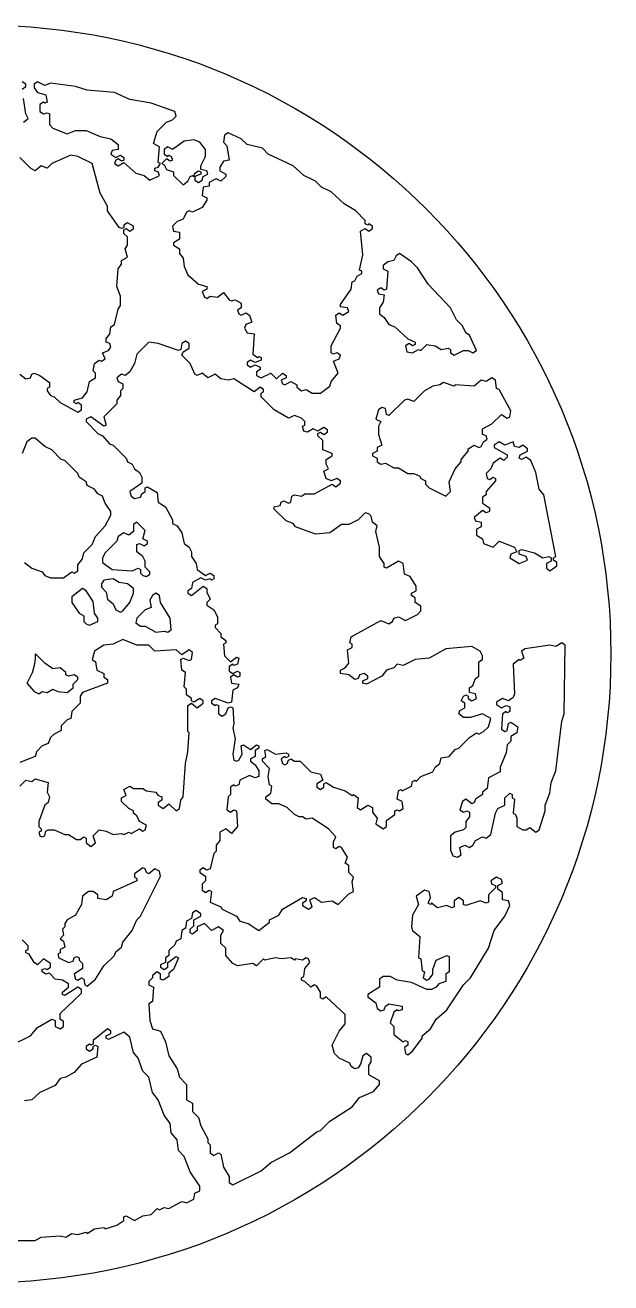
# Model space of a CAD drawing. Header units: millimetres. Extents: x -72 to 72, y -72 to 72.
# Drawn here: x 5 to 72.5, y -72.5 to 72.5 of the extents above; entities that cross this region are included whole.
import ezdxf

# ---------------------------------------------------------------- set-up
doc = ezdxf.new("R2010")
doc.units = ezdxf.units.MM
doc.layers.add('CUT_INNER', color=6, linetype='Continuous')
doc.layers.add('CUT_OUTER', color=1, linetype='Continuous')

msp = doc.modelspace()

# ---------------------------------------------------------------- linework, layer by layer
at = {"layer": 'CUT_INNER'}
for points in [[(4.6114, 65.0934), (5.0201, 65.3658), (5.0201, 65.639), (4.6114, 65.9114)], [(20.5649, 56.503), (20.2918, 56.6392), (20.428, 58.4121), (19.7462, 58.8207), (20.1556, 60.1849), (21.2467, 61.2753), (21.9284, 61.5484), (22.3371, 61.9571), (22.2009, 62.5026), (19.4738, 63.4568), (17.0192, 63.8661), (15.2471, 64.6841), (12.1107, 64.9572), (10.7472, 65.3658), (7.884, 65.7752), (7.2023, 65.502), (6.3836, 65.9114), (5.975, 65.639), (5.975, 65.2296), (6.3836, 64.6841), (7.3385, 64.4117), (7.4747, 63.5937), (7.2023, 63.4568), (7.0653, 63.5937), (6.6567, 63.3206), (6.6567, 62.5026), (7.0653, 62.2302), (7.4747, 62.3664), (7.7471, 62.2302), (7.7471, 61.0029), (8.1564, 60.5936), (9.7923, 59.9118), (10.7472, 60.3211), (11.9745, 60.3211), (13.6105, 59.6394), (14.8378, 59.3663), (15.6557, 58.6845), (15.6557, 58.139), (14.974, 58.0027), (14.8378, 57.5941), (15.3833, 57.1848), (15.9289, 57.4572), (16.3375, 57.1848), (16.3375, 56.9124), (16.0651, 56.7754), (15.6557, 57.0486), (15.3833, 56.9124), (15.2471, 56.503), (15.6557, 56.2306), (16.3375, 56.6392), (17.701, 55.4119), (18.6559, 55.1395), (19.3376, 54.594), (20.428, 55.1395), (20.2918, 55.5489), (19.8832, 55.6851), (19.8832, 55.9575), (20.2918, 56.0937), (20.5649, 56.503)], [(4.7476, 61.2753), (5.2932, 61.6847), (5.0201, 62.2302), (4.7476, 64.0023)], [(40.472, 33.732), (41.1538, 34.0044), (41.2907, 34.4138), (40.8814, 34.6862), (40.472, 34.55), (40.1996, 34.6862), (40.1996, 35.5048), (41.2907, 37.5501), (41.2907, 37.8225), (40.8814, 38.0949), (40.7452, 39.0498), (41.1538, 39.3222), (41.5631, 39.0498), (42.2449, 39.4592), (42.1087, 39.8678), (41.2907, 40.004), (41.2907, 40.2771), (42.5173, 42.0493), (42.6542, 42.8679), (42.9266, 43.0041), (43.199, 43.5497), (43.7446, 43.8221), (43.7446, 44.0945), (43.4722, 44.2314), (43.8815, 46.0036), (43.6084, 48.7306), (44.1539, 49.0037), (44.5633, 48.7306), (44.9719, 49.0037), (44.9719, 49.2761), (44.5633, 49.5493), (44.4263, 49.4123), (44.1539, 49.5493), (44.1539, 49.9579), (43.0628, 51.049), (41.6993, 51.867), (40.1996, 53.2305), (39.1085, 53.776), (38.4268, 54.4578), (37.0632, 55.1395), (35.8359, 56.2306), (32.9727, 57.5941), (32.291, 58.2759), (30.5188, 58.6845), (29.8364, 59.3663), (28.3366, 60.048), (27.928, 59.7756), (27.7911, 58.9576), (28.2004, 58.5483), (28.4729, 56.9124), (27.7911, 56.7754), (27.3825, 56.0937), (27.3825, 55.6851), (28.0642, 55.2757), (28.0642, 55.0033), (27.5187, 54.4578), (26.9731, 54.7302), (26.1552, 54.3216), (26.1552, 53.9122), (25.4734, 53.776), (25.3372, 52.8218), (25.8828, 52.5487), (25.8828, 52.2763), (25.3372, 51.4576), (24.2461, 50.9128), (23.8375, 51.049), (23.5644, 50.9128), (23.155, 50.0941), (22.4733, 49.8217), (21.9284, 49.2761), (22.0646, 48.7306), (22.7464, 48.5944), (22.7464, 47.7764), (22.0646, 47.3671), (22.0646, 47.0947), (22.7464, 46.6853), (22.7464, 46.1405), (23.155, 45.595), (23.292, 44.6401), (23.7006, 43.6859), (24.9279, 42.5948), (25.8828, 42.3224), (25.8828, 42.0493), (25.3372, 41.7768), (25.6096, 41.0951), (25.8828, 40.9589), (26.2914, 41.2313), (27.1093, 41.0951), (27.7911, 41.6406), (28.4729, 40.8227), (28.746, 40.6857), (29.1546, 40.8227), (29.8364, 40.4133), (29.8364, 39.8678), (29.4277, 39.5954), (29.5639, 39.186), (29.8364, 39.0498), (30.3819, 39.3222), (30.7913, 39.0498), (31.0637, 38.2319), (30.3819, 37.9587), (30.2457, 37.5501), (30.5188, 37.0046), (31.3368, 36.8684), (31.2006, 34.55), (31.7454, 34.1413), (31.8823, 34.2775), (32.1548, 34.1413), (32.1548, 33.8682), (31.473, 33.5958), (30.9275, 33.8682), (30.5188, 33.5958), (30.5188, 33.3227), (30.9275, 33.0502), (31.473, 33.3227), (32.0186, 33.0502), (32.0186, 32.7778), (31.6092, 32.5047), (31.6092, 32.0954), (32.1548, 31.8229), (33.2459, 32.3685), (33.9276, 31.6867), (34.6094, 32.3685), (35.018, 32.0954), (35.018, 31.8229), (34.4724, 31.5505), (34.6094, 31.1412), (34.8818, 31.005), (35.5635, 31.4136), (36.2453, 31.005), (36.2453, 30.7318), (36.7908, 30.3232), (37.3364, 30.4594), (38.0181, 30.0501), (38.9723, 30.0501), (40.0634, 30.8688), (40.1996, 31.4136), (41.0176, 32.3685), (40.472, 33.732)], [(24.3823, 55.0033), (24.5193, 55.4119), (24.9279, 55.6851), (25.201, 55.5489), (25.201, 55.2757), (24.5193, 55.0033), (24.5193, 54.594), (24.9279, 54.3216), (25.3372, 54.594), (25.4734, 55.0033), (26.019, 55.2757), (25.8828, 55.6851), (25.201, 55.8213), (25.201, 56.2306), (25.7458, 57.321), (25.7458, 58.139), (25.0641, 58.9576), (24.3823, 59.23), (23.292, 59.0938), (21.9284, 58.139), (21.3829, 58.4121), (20.9736, 58.139), (20.9736, 57.5941), (21.3829, 57.321), (21.5191, 57.4572), (21.7915, 57.321), (21.9284, 56.9124), (21.6553, 56.7754), (21.2467, 57.0486), (20.7011, 56.503), (20.9736, 56.3668), (21.2467, 55.8213), (22.0646, 55.5489), (22.0646, 55.1395), (23.155, 54.0484), (23.7006, 54.4578), (23.9737, 55.0033), (24.2461, 55.1395), (24.3823, 55.0033)], [(4.3383, 32.2323), (5.0201, 31.6867), (5.5656, 31.8229), (5.7018, 32.2323), (5.975, 32.3685), (6.6567, 32.0954), (7.7471, 31.2774), (7.7471, 30.7318), (7.4747, 30.5956), (7.4747, 30.3232), (7.884, 29.7777), (8.2926, 29.6415), (8.9744, 28.9597), (11.0196, 27.8686), (11.429, 28.1418), (11.429, 28.6866), (11.0196, 28.9597), (10.8834, 28.8235), (10.611, 28.9597), (10.611, 29.2321), (11.5652, 29.5053), (12.1107, 30.187), (12.3832, 31.4136), (13.0649, 31.8229), (13.0649, 32.3685), (12.7925, 32.6409), (12.9287, 33.4596), (13.4743, 33.8682), (13.7467, 33.732), (14.156, 34.0044), (13.8836, 34.6862), (14.5653, 34.9593), (14.8378, 35.3679), (14.7016, 35.7773), (14.2922, 35.9135), (14.2922, 36.3228), (14.7016, 36.8684), (14.8378, 37.6863), (15.2471, 37.9587), (15.6557, 39.7316), (15.9289, 40.1409), (15.9289, 41.2313), (15.5195, 42.3224), (15.6557, 44.3677), (16.0651, 44.9132), (16.0651, 45.3218), (16.7468, 45.7312), (16.4737, 46.6853), (16.7468, 47.0947), (16.7468, 48.0488), (16.3375, 48.4582), (16.3375, 48.8675), (16.6106, 49.0037), (17.0192, 48.7306), (17.4286, 49.0037), (17.4286, 49.2761), (16.7468, 49.6855), (16.3375, 49.4123), (16.3375, 49.1399), (16.0651, 49.0037), (15.7919, 49.1399), (14.4284, 51.049), (14.4284, 51.5945), (13.6105, 53.0943), (12.6563, 56.503), (11.0196, 57.321), (10.2017, 57.4572), (8.0202, 56.503), (7.4747, 55.9575), (6.7929, 56.2306), (6.1112, 55.6851), (5.5656, 55.9575), (4.3383, 57.1848)], [(46.3354, 41.3675), (46.1992, 40.5495), (45.7898, 39.8678), (45.7898, 39.186), (46.3354, 38.7767), (46.8809, 37.9587), (47.5627, 37.6863), (49.0624, 36.3228), (49.8804, 35.9135), (49.8804, 35.6411), (49.608, 35.5048), (49.1986, 35.7773), (48.79, 35.5048), (48.9262, 34.8231), (49.608, 34.6862), (50.2897, 35.0955), (50.5629, 34.9593), (51.2446, 35.6411), (52.1988, 35.5048), (52.8805, 35.0955), (53.6985, 35.2317), (53.9716, 35.0955), (53.9716, 34.6862), (54.3802, 34.4138), (55.4713, 34.9593), (56.0169, 34.9593), (56.5617, 34.6862), (56.9711, 34.9593), (56.1531, 36.7314), (55.7438, 37.0046), (55.3351, 37.8225), (54.6534, 38.5043), (53.9716, 39.8678), (51.3808, 42.5948), (50.1535, 44.5039), (49.4718, 45.1856), (48.1082, 46.1405), (47.6989, 45.8674), (47.4265, 45.3218), (46.7447, 45.1856), (46.1992, 44.7763), (46.1992, 44.3677), (46.7447, 44.0945), (46.6085, 42.0493), (46.3354, 41.913), (45.9268, 42.1862), (45.5174, 41.913), (45.6536, 41.5044), (46.3354, 41.3675)], [(29.5639, -3.4928), (29.4277, -3.9014), (28.8822, -4.1746), (28.746, -5.5381), (28.3366, -5.6743), (26.8369, -5.1287), (26.4276, -5.4019), (26.4276, -5.6743), (26.8369, -5.9467), (26.9731, -5.8105), (27.2463, -5.9467), (27.2463, -6.9016), (27.6549, -7.174), (28.0642, -6.9016), (28.3366, -6.2198), (28.6098, -6.0836), (28.8822, -6.2198), (29.0184, -7.9927), (28.8822, -8.5375), (29.1546, -9.7648), (28.8822, -11.5377), (29.0184, -12.2194), (29.2915, -12.3556), (29.5639, -12.2194), (29.9733, -11.5377), (29.8364, -10.5828), (30.1095, -10.4466), (30.9275, -10.9921), (31.6092, -10.4466), (31.8823, -10.5828), (31.8823, -10.8559), (31.473, -11.1283), (31.473, -11.8101), (30.9275, -12.0832), (30.9275, -12.3556), (31.473, -12.765), (31.8823, -13.4467), (31.8823, -14.1285), (31.473, -14.2647), (30.7913, -13.9915), (29.7002, -14.5371), (29.5639, -15.0826), (29.1546, -15.2188), (29.0184, -15.0826), (28.6098, -15.3558), (28.6098, -16.1737), (28.3366, -16.4462), (28.2004, -17.9459), (28.6098, -18.219), (29.0184, -17.9459), (29.2915, -18.0828), (29.4277, -19.8549), (28.746, -20.6729), (28.0642, -20.1281), (27.3825, -20.5367), (27.3825, -21.4916), (26.9731, -22.0371), (26.9731, -22.7189), (26.7007, -22.9913), (26.2914, -24.7641), (25.8828, -24.9003), (25.4734, -24.6272), (25.0641, -24.9003), (25.0641, -25.1728), (25.7458, -25.5821), (25.7458, -26.1276), (25.3372, -26.5363), (25.3372, -27.218), (25.7458, -27.4912), (26.1552, -27.218), (26.4276, -27.3542), (26.2914, -28.5815), (27.5187, -29.1271), (27.6549, -29.4002), (29.2915, -30.2182), (29.7002, -30.7637), (30.655, -31.0361), (31.8823, -31.8541), (33.1089, -30.8999), (33.1089, -30.6268), (34.2, -30.082), (34.6094, -29.4002), (36.927, -28.0367), (37.3364, -28.1729), (37.3364, -28.4453), (36.927, -28.7185), (36.927, -28.9909), (37.6088, -29.4002), (38.0181, -29.1271), (37.745, -28.3091), (38.2905, -28.0367), (39.1085, -28.5815), (40.3358, -28.4453), (41.0176, -28.8547), (42.2449, -27.6274), (42.7904, -27.3542), (42.6542, -26.2638), (42.7904, -25.7183), (42.2449, -25.1728), (42.2449, -24.3548), (41.8355, -24.0824), (42.1087, -23.4006), (41.4269, -22.3095), (41.1538, -22.1733), (40.7452, -22.4457), (40.472, -22.3095), (40.472, -21.6278), (40.7452, -21.0822), (39.9272, -20.1281), (38.0181, -18.9008), (37.3364, -19.037), (36.927, -18.7645), (36.5177, -18.7645), (35.9729, -18.4914), (35.1542, -17.6735), (34.2, -17.2641), (33.3821, -17.2641), (32.7003, -16.7193), (32.7003, -16.4462), (33.2459, -16.0375), (33.3821, -15.2188), (33.1089, -15.0826), (32.9727, -14.1285), (33.1089, -13.1736), (32.291, -12.3556), (32.291, -12.0832), (32.7003, -11.8101), (32.5641, -11.1283), (32.8365, -10.9921), (33.7907, -11.5377), (35.018, -11.4015), (35.2911, -11.5377), (35.2911, -11.8101), (35.018, -11.9463), (34.8818, -11.8101), (34.4724, -12.0832), (34.6094, -12.628), (34.8818, -12.765), (35.1542, -12.628), (35.2911, -12.2194), (35.5635, -12.0832), (35.9729, -12.3556), (36.6546, -12.3556), (37.8819, -13.5829), (38.9723, -13.8553), (39.2454, -14.5371), (38.5637, -14.9464), (38.5637, -15.3558), (38.9723, -15.6282), (39.3816, -15.3558), (39.3816, -14.9464), (39.6541, -14.8102), (40.472, -15.3558), (41.8355, -15.7644), (42.6542, -16.3099), (42.7904, -16.1737), (43.336, -16.5824), (43.199, -17.6735), (43.6084, -17.9459), (44.4263, -17.401), (44.9719, -17.6735), (44.9719, -18.219), (45.5174, -18.9008), (45.3812, -19.5825), (46.1992, -20.1281), (46.6085, -19.8549), (46.6085, -19.1732), (47.5627, -18.4914), (47.5627, -18.0828), (47.8351, -17.9459), (48.1082, -18.0828), (48.5169, -17.8097), (48.3807, -16.9917), (47.8351, -16.7193), (47.972, -15.7644), (48.2445, -15.6282), (48.3807, -15.7644), (49.4718, -15.2188), (49.608, -14.674), (49.8804, -14.5371), (50.0173, -14.674), (50.5629, -14.1285), (51.9264, -13.5829), (52.1988, -13.0374), (52.7443, -12.628), (52.8805, -11.9463), (53.8347, -11.8101), (54.5165, -10.9921), (54.9258, -10.8559), (56.1531, -9.6286), (56.9711, -9.0831), (57.2442, -9.2193), (57.789, -8.9469), (58.3346, -8.4013), (58.6077, -7.4471), (57.6528, -6.9016), (56.2893, -7.3102), (55.4713, -7.3102), (54.9258, -6.9016), (55.062, -6.4922), (55.6075, -6.2198), (55.6075, -5.6743), (55.1982, -5.4019), (55.4713, -4.8563), (55.7438, -4.7201), (56.0169, -4.8563), (56.0169, -5.1287), (56.4255, -5.4019), (56.9711, -5.1287), (56.8349, -4.5832), (56.1531, -4.447), (56.1531, -3.9014), (56.5617, -3.629), (56.8349, -2.8111), (57.2442, -2.5379), (57.2442, -0.902), (57.6528, -0.6289), (57.6528, -0.2202), (57.3804, 0.3253), (56.4255, 0.8708), (53.4261, 0.5977), (51.517, -0.4927), (49.8804, -0.6289), (48.5169, -1.3113), (47.8351, -1.1744), (47.4265, -1.5838), (46.6085, -1.8562), (46.063, -2.5379), (44.2901, -3.4928), (43.8815, -3.3566), (43.8815, -3.0835), (44.4263, -2.8111), (44.4263, -2.5379), (44.0177, -2.2655), (43.4722, -2.4017), (43.336, -2.8111), (42.9266, -2.9473), (42.2449, -2.4017), (41.2907, -2.2655), (41.2907, -1.8562), (41.8355, -1.5838), (42.2449, -1.0382), (42.1087, 0.4615), (42.6542, 0.7346), (42.6542, 1.1433), (42.3811, 1.2795), (42.5173, 1.9612), (45.9268, 3.8703), (46.8809, 3.4617), (47.2903, 3.7341), (47.4265, 4.1434), (47.972, 4.2796), (48.79, 3.8703), (50.1535, 4.552), (50.5629, 4.9614), (50.5629, 5.5069), (49.8804, 5.9155), (49.8804, 6.4611), (49.4718, 6.7342), (49.4718, 7.0066), (50.0173, 7.2791), (50.0173, 7.8246), (49.3356, 8.9157), (48.6538, 9.1881), (48.5169, 10.4154), (47.972, 10.6878), (46.6085, 9.8699), (46.3354, 10.0061), (46.3354, 10.4154), (45.7898, 11.2334), (45.7898, 12.3245), (45.3812, 14.0973), (45.5174, 14.7791), (44.9719, 15.1877), (44.8357, 15.8694), (44.5633, 16.1426), (44.1539, 16.2788), (43.336, 15.4608), (42.2449, 14.9153), (41.4269, 14.9153), (40.0634, 13.9604), (38.4268, 13.8242), (36.1091, 14.6421), (35.8359, 15.0515), (35.018, 15.3239), (33.6545, 16.6874), (33.6545, 16.9605), (34.3362, 17.0968), (34.4724, 17.5061), (34.7456, 17.6423), (35.2911, 17.3692), (35.5635, 17.5061), (35.6997, 18.1878), (35.9729, 18.3241), (36.7908, 18.1878), (37.2002, 18.4603), (38.2905, 18.4603), (40.3358, 19.5514), (40.7452, 19.2782), (41.2907, 19.6876), (41.2907, 19.96), (40.8814, 20.2331), (40.1996, 19.96), (39.6541, 20.2331), (39.3816, 21.0511), (39.9272, 21.3235), (39.6541, 21.869), (39.6541, 22.4146), (40.3358, 22.8239), (40.3358, 23.0963), (39.2454, 23.5057), (39.2454, 24.5961), (38.6999, 25.1416), (38.6999, 25.414), (38.9723, 25.5509), (39.3816, 25.2778), (39.7903, 25.5509), (39.7903, 25.8234), (39.3816, 26.0965), (38.6999, 25.6871), (38.1543, 25.9596), (37.4726, 25.5509), (37.0632, 25.6871), (36.927, 26.2327), (37.2002, 26.3689), (37.2002, 26.7782), (36.7908, 27.1869), (35.9729, 27.46), (35.2911, 27.1869), (33.6545, 28.1418), (32.1548, 29.6415), (32.1548, 30.0501), (32.4272, 30.187), (32.4272, 30.4594), (32.0186, 30.7318), (31.3368, 30.187), (29.0184, 31.6867), (28.3366, 31.5505), (27.5187, 31.6867), (26.8369, 32.2323), (26.019, 31.8229), (25.3372, 32.3685), (24.7917, 32.0954), (24.5193, 32.2323), (23.9737, 33.4596), (23.0188, 34.4138), (23.155, 34.8231), (23.8375, 35.2317), (23.8375, 35.7773), (23.4282, 36.0497), (23.0188, 35.7773), (22.8826, 35.0955), (22.6102, 34.9593), (20.2918, 35.7773), (19.2014, 35.9135), (17.8379, 34.55), (17.5648, 33.4596), (17.0192, 32.5047), (16.4737, 32.0954), (16.0651, 32.2323), (15.5195, 31.8229), (15.6557, 31.4136), (16.2013, 31.1412), (16.2013, 30.5956), (15.9289, 30.3232), (15.9289, 29.7777), (15.5195, 29.2321), (15.5195, 28.8235), (14.0198, 27.3231), (14.2922, 26.3689), (14.0198, 26.2327), (12.5201, 27.3231), (11.9745, 27.0507), (11.9745, 26.7782), (13.338, 25.414), (13.8836, 25.1416), (14.7016, 24.1874), (15.1102, 24.0505), (16.6106, 22.5508), (16.7468, 22.1422), (17.2924, 21.869), (17.5648, 21.3235), (18.1103, 20.9149), (18.3827, 20.3693), (18.3827, 19.6876), (17.0192, 18.7327), (17.1562, 18.1878), (17.5648, 17.9147), (18.2465, 18.0509), (18.3827, 18.4603), (18.7921, 18.7327), (18.7921, 19.142), (19.0645, 19.2782), (20.1556, 18.5965), (20.2918, 17.5061), (21.1098, 16.9605), (21.9284, 15.4608), (21.9284, 15.0515), (22.4733, 14.7791), (23.0188, 13.9604), (23.292, 12.7338), (23.8375, 12.3245), (24.1099, 11.7789), (24.1099, 11.2334), (24.6555, 10.4154), (24.7917, 9.7337), (25.7458, 9.0519), (26.2914, 9.3243), (26.7007, 9.0519), (26.7007, 8.6426), (26.4276, 8.5064), (26.2914, 8.6426), (25.7458, 8.5064), (25.201, 8.7795), (24.2461, 8.2339), (24.1099, 7.5522), (23.7006, 7.2791), (23.7006, 7.0066), (24.1099, 6.7342), (25.4734, 7.8246), (25.8828, 7.5522), (25.8828, 7.1428), (26.2914, 6.3249), (25.8828, 5.9155), (25.8828, 5.6431), (26.7007, 5.0976), (27.1093, 4.2796), (27.1093, 3.4617), (26.8369, 3.3247), (26.8369, 3.0523), (27.5187, 2.3706), (27.5187, 1.9612), (28.0642, 1.5526), (28.0642, 1.2795), (27.7911, 1.1433), (27.928, -0.2202), (28.6098, -0.902), (29.2915, -0.3565), (29.5639, -0.4927), (29.4277, -1.1744), (29.0184, -1.3113), (28.8822, -1.1744), (28.4729, -1.4476), (28.4729, -1.9931), (28.8822, -2.2655), (29.4277, -1.9931), (29.7002, -2.1293), (29.7002, -2.5379), (29.4277, -2.6749), (29.0184, -2.4017), (28.6098, -2.6749), (28.746, -3.3566), (29.5639, -3.4928)], [(45.9268, 26.7782), (45.6536, 26.2327), (45.6536, 25.2778), (46.063, 24.0505), (45.5174, 23.7781), (45.5174, 23.3687), (44.9719, 23.0963), (44.9719, 22.8239), (45.5174, 22.5508), (45.5174, 22.1422), (45.9268, 21.869), (46.4716, 22.0052), (47.4265, 21.4604), (47.972, 21.4604), (49.0624, 20.7787), (49.7442, 20.7787), (50.4259, 20.5055), (50.5629, 20.2331), (51.1077, 19.96), (51.1077, 19.5514), (51.517, 19.142), (53.4261, 18.1878), (53.9716, 18.7327), (53.8347, 19.8238), (54.5165, 21.3235), (55.1982, 22.1422), (55.1982, 22.4146), (56.0169, 23.3687), (56.0169, 23.6419), (56.6986, 24.0505), (57.2442, 23.7781), (57.5166, 23.9143), (57.789, 24.4598), (58.1984, 24.7323), (58.0622, 25.1416), (57.6528, 25.2778), (57.6528, 25.9596), (58.7439, 26.5051), (59.8343, 27.5962), (60.516, 27.1869), (60.7892, 27.3231), (60.9254, 28.0048), (59.5619, 30.4594), (59.2895, 30.5956), (59.1525, 31.5505), (58.7439, 31.8229), (58.0622, 31.4136), (57.5166, 31.5505), (56.6986, 30.8688), (54.5165, 31.005), (54.3802, 30.8688), (53.1529, 31.2774), (52.7443, 31.005), (51.9264, 30.8688), (50.9715, 30.3232), (49.7442, 29.0959), (49.0624, 29.3683), (48.6538, 29.2321), (46.8809, 27.46), (46.6085, 27.5962), (46.4716, 28.278), (46.063, 28.4142), (45.6536, 28.1418), (45.3812, 27.0507), (45.9268, 26.7782)], [(4.8839, 10.5516), (5.7018, 9.8699), (6.9291, 9.4612), (7.2023, 9.0519), (7.884, 8.7795), (9.3837, 8.7795), (10.3379, 9.4612), (10.611, 9.3243), (11.0196, 9.5975), (11.0196, 10.2792), (11.5652, 10.961), (11.7014, 11.6427), (12.6563, 12.5969), (13.0649, 13.5518), (14.156, 14.7791), (14.8378, 16.0057), (14.8378, 16.415), (14.156, 17.3692), (13.8836, 18.1878), (13.338, 18.4603), (12.9287, 19.0058), (12.1107, 19.4152), (11.9745, 19.8238), (11.1566, 20.3693), (11.0196, 20.7787), (9.5199, 22.2784), (9.1106, 22.4146), (8.0202, 23.5057), (7.2023, 23.9143), (6.1112, 24.8692), (5.7018, 24.8692), (5.157, 24.4598), (4.6114, 23.0963)], [(61.1978, 24.4598), (60.2436, 24.0505), (59.5619, 24.4598), (59.0163, 24.0505), (59.0163, 23.7781), (60.516, 22.9601), (60.516, 22.687), (60.1074, 22.2784), (59.6981, 22.5508), (58.8801, 22.0052), (58.6077, 21.3235), (58.0622, 20.7787), (58.1984, 20.2331), (58.4708, 20.0969), (58.8801, 20.3693), (59.1525, 20.2331), (59.1525, 19.96), (58.0622, 18.7327), (58.0622, 18.3241), (57.6528, 18.0509), (57.6528, 17.3692), (58.4708, 16.8243), (58.4708, 16.415), (58.0622, 16.2788), (57.6528, 16.5512), (56.6986, 15.7332), (56.8349, 15.3239), (57.5166, 15.1877), (57.5166, 14.6421), (56.9711, 14.3697), (56.9711, 13.688), (57.6528, 13.2786), (57.789, 12.7338), (58.8801, 12.3245), (59.5619, 13.0062), (61.3347, 12.3245), (61.6071, 11.7789), (60.9254, 11.5065), (60.7892, 11.0972), (61.8795, 10.4154), (62.8344, 10.8248), (62.6982, 11.2334), (61.8795, 11.5065), (61.8795, 11.9151), (62.1527, 12.0513), (63.6524, 11.6427), (64.6073, 11.0972), (65.289, 11.2334), (65.5615, 11.0972), (65.5615, 10.6878), (65.0159, 10.4154), (65.0159, 9.8699), (65.4252, 9.5975), (66.2432, 10.143), (66.2432, 10.5516), (65.8339, 10.8248), (65.8339, 11.0972), (66.107, 11.2334), (64.7435, 18.3241), (64.1979, 19.0058), (63.7886, 20.9149), (63.2431, 22.2784), (62.6982, 22.687), (62.1527, 22.4146), (61.8795, 22.5508), (62.0165, 22.9601), (62.8344, 23.3687), (62.8344, 23.6419), (62.2889, 24.0505), (61.8795, 23.7781), (61.3347, 23.9143), (61.1978, 24.4598)], [(18.5197, 13.2786), (18.7921, 14.2335), (17.8379, 15.1877), (17.4286, 14.9153), (17.4286, 14.0973), (16.883, 13.688), (16.3375, 13.9604), (15.6557, 13.5518), (15.5195, 13.0062), (14.156, 11.6427), (13.8836, 11.0972), (13.8836, 10.5516), (14.974, 9.7337), (17.2924, 9.5975), (17.9741, 9.8699), (18.2465, 9.7337), (18.2465, 9.3243), (18.5197, 9.0519), (18.9283, 8.9157), (19.3376, 9.1881), (19.3376, 9.4612), (18.7921, 10.0061), (18.7921, 10.6878), (18.5197, 11.2334), (17.8379, 11.7789), (17.8379, 12.5969), (18.1103, 12.7338), (18.6559, 12.4607), (19.0645, 12.7338), (19.0645, 13.0062), (18.5197, 13.2786)], [(11.5652, 7.5522), (10.3379, 6.5973), (10.3379, 5.9155), (11.1566, 4.6882), (11.7014, 4.4158), (11.7014, 3.7341), (11.9745, 3.4617), (12.3832, 3.3247), (13.338, 3.7341), (13.338, 4.1434), (12.9287, 4.6882), (12.7925, 6.0525), (11.9745, 7.2791), (11.5652, 7.5522)], [(15.9289, 4.8252), (16.2013, 4.9614), (17.0192, 5.9155), (17.4286, 7.0066), (17.4286, 7.5522), (16.7468, 8.0977), (15.7919, 8.2339), (15.1102, 8.6426), (14.0198, 8.5064), (13.7467, 8.0977), (13.7467, 7.6884), (14.2922, 7.1428), (14.4284, 6.3249), (15.1102, 5.7793), (15.3833, 5.0976), (15.9289, 4.8252)], [(19.4738, 5.37), (18.7921, 5.0976), (17.8379, 4.1434), (17.701, 3.5979), (18.2465, 3.1885), (18.7921, 3.1885), (20.0194, 2.5068), (20.9736, 2.643), (21.3829, 2.5068), (21.7915, 2.7799), (21.6553, 4.1434), (20.5649, 5.9155), (20.428, 6.7342), (20.0194, 7.0066), (19.61, 6.7342), (19.3376, 6.1887), (19.4738, 5.37)], [(16.6106, -16.3099), (16.3375, -15.6282), (17.0192, -15.2188), (17.4286, -15.492), (18.5197, -15.492), (18.9283, -15.7644), (20.0194, -15.9006), (20.2918, -16.3099), (20.7011, -16.4462), (20.7011, -16.8555), (20.2918, -17.1279), (20.2918, -17.401), (20.8373, -17.8097), (21.5191, -17.2641), (22.3371, -18.0828), (22.7464, -17.8097), (22.8826, -16.8555), (23.155, -16.4462), (23.4282, -12.628), (23.7006, -11.2645), (23.8375, -9.0831), (23.7006, -8.9469), (23.7006, -5.9467), (24.1099, -5.6743), (24.7917, -6.2198), (25.4734, -5.6743), (25.4734, -5.4019), (25.0641, -5.1287), (24.3823, -5.5381), (24.1099, -5.4019), (24.1099, -5.1287), (23.5644, -4.7201), (23.5644, -4.0384), (23.292, -3.7652), (23.4282, -2.1293), (23.0188, -1.8562), (22.8826, -0.6289), (23.155, -0.4927), (23.8375, -0.7658), (24.1099, -0.6289), (24.2461, 0.1891), (23.8375, 0.4615), (23.0188, -0.084), (22.3371, 0.4615), (19.8832, 0.3253), (19.2014, 1.0071), (17.8379, 1.0071), (16.2013, 1.6888), (15.1102, 1.1433), (14.0198, 1.0071), (12.9287, 0.3253), (12.6563, -0.6289), (13.0649, -0.902), (13.2018, -1.8562), (14.0198, -2.2655), (14.0198, -2.6749), (14.4284, -2.9473), (14.4284, -3.3566), (11.5652, -4.447), (11.2928, -4.8563), (11.2928, -5.6743), (10.3379, -6.6285), (10.2017, -7.4471), (9.7923, -7.5833), (9.1106, -8.2651), (9.1106, -8.8106), (8.2926, -9.2193), (7.884, -9.6286), (7.6109, -10.3104), (6.9291, -10.5828), (6.2474, -11.2645), (6.1112, -11.8101), (4.3383, -12.4918)], [(5.2028, -3.2946), (5.1529, -3.3714), (5.975, -4.3108), (6.5205, -4.5832), (6.9291, -4.3108), (7.4747, -4.447), (8.1564, -4.0384), (8.702, -4.3108), (9.7923, -4.447), (10.4748, -3.9014), (10.4748, -3.4928), (11.0196, -2.9473), (11.0196, -2.6749), (10.611, -2.4017), (9.9293, -2.5379), (9.6561, -2.4017), (9.6561, -2.1293), (8.9744, -1.5838), (8.1564, -1.72), (7.2023, -1.0382), (6.1582, 0.0059)], [(6.1582, 0.0059), (6.1583, 0)], [(61.8795, -0.6289), (61.1978, -1.1744), (61.3347, -4.5832), (61.1978, -4.9925), (60.653, -5.4019), (59.9712, -5.1287), (59.2895, -5.5381), (59.2895, -5.8105), (59.8343, -6.2198), (60.3798, -5.9467), (60.7892, -6.0836), (60.7892, -6.6285), (60.516, -6.7654), (60.3798, -6.6285), (59.9712, -6.9016), (59.8343, -8.6744), (60.2436, -8.9469), (60.516, -8.8106), (60.653, -7.9927), (60.9254, -7.8558), (61.7433, -8.4013), (61.6071, -9.0831), (60.9254, -9.4924), (60.9254, -10.0379), (60.516, -10.4466), (60.3798, -11.4015), (59.6981, -13.0374), (59.6981, -13.5829), (58.3346, -14.2647), (58.1984, -15.492), (57.6528, -15.9006), (57.6528, -16.1737), (56.8349, -16.7193), (56.6986, -17.1279), (56.4255, -17.2641), (55.7438, -16.7193), (55.3351, -16.9917), (55.062, -17.9459), (55.4713, -18.219), (55.88, -18.0828), (56.1531, -18.219), (56.1531, -18.7645), (55.7438, -19.3094), (55.7438, -19.9911), (55.4713, -20.2643), (54.5165, -20.5367), (53.9716, -20.946), (53.9716, -22.5819), (54.244, -23.2637), (54.7896, -23.4006), (55.1982, -23.1275), (55.062, -22.3095), (55.6075, -22.0371), (56.1531, -22.3095), (56.5617, -22.0371), (56.8349, -21.4916), (57.6528, -21.0822), (58.0622, -21.2184), (58.6077, -20.8098), (59.1525, -18.3552), (59.4257, -17.8097), (60.2436, -17.401), (60.2436, -16.5824), (60.7892, -16.0375), (61.0616, -16.1737), (61.0616, -16.5824), (61.3347, -16.7193), (61.1978, -18.3552), (61.4709, -18.4914), (61.6071, -18.9008), (61.6071, -19.8549), (62.2889, -20.2643), (62.6982, -20.2643), (63.1068, -19.9911), (63.7886, -20.5367), (64.1979, -20.2643), (64.8797, -18.0828), (64.8797, -17.401), (65.4252, -16.0375), (65.5615, -14.8102), (66.107, -13.4467), (66.7888, -7.7195), (67.0612, -6.9016), (67.1974, 1.0071), (66.7888, 1.2795), (66.107, 0.8708), (65.4252, 1.0071), (62.5613, 0.5977), (62.1527, 0.3253), (62.4251, -0.4927), (62.0165, -0.7658), (61.8795, -0.6289)], [(4.3383, -15.2188), (5.0201, -14.5371), (5.7018, -14.674), (6.1112, -14.4009), (7.6109, -14.8102), (7.4747, -15.9006), (7.7471, -16.4462), (7.6109, -17.1279), (7.2023, -17.401), (6.5205, -19.3094), (6.5205, -19.8549), (6.7929, -20.1281), (6.7929, -20.4005), (6.5205, -20.5367), (6.6567, -20.946), (6.9291, -21.0822), (7.2023, -20.946), (7.3385, -20.4005), (7.6109, -20.2643), (8.2926, -20.2643), (9.5199, -20.8098), (9.9293, -20.8098), (10.8834, -21.3554), (11.2928, -21.3554), (11.7014, -21.0822), (11.9745, -21.2184), (11.9745, -21.764), (12.5201, -22.1733), (13.0649, -21.764), (12.7925, -20.946), (13.4743, -20.2643), (14.2922, -20.4005), (15.1102, -20.8098), (16.0651, -20.6729), (16.3375, -20.8098), (16.883, -20.5367), (17.1562, -20.6729), (18.1103, -20.1281), (18.5197, -20.4005), (18.7921, -20.2643), (18.9283, -19.7187), (18.1103, -19.3094), (17.8379, -18.6276), (17.4286, -18.3552), (17.4286, -18.0828), (16.883, -17.8097), (16.0651, -16.9917), (16.0651, -16.5824), (16.6106, -16.3099)], [(8.9744, -32.809), (9.3837, -33.0814), (9.5199, -33.7631), (8.9744, -34.0356), (8.9744, -34.4449), (8.702, -34.5811), (8.8382, -34.9905), (9.9293, -35.536), (10.4748, -35.3998), (10.611, -34.9905), (10.8834, -34.8542), (11.1566, -34.9905), (11.1566, -35.2629), (11.5652, -35.6722), (11.5652, -36.2178), (10.611, -36.8995), (10.7472, -37.4451), (11.0196, -37.5813), (11.429, -37.3081), (11.7014, -37.4451), (11.8383, -38.1268), (12.1107, -38.263), (13.0649, -37.4451), (14.0198, -35.9446), (15.2471, -34.718), (15.3833, -34.3087), (16.0651, -33.7631), (16.2013, -33.2176), (17.2924, -31.8541), (17.8379, -30.6268), (18.2465, -30.2182), (20.5649, -25.5821), (20.428, -25.0365), (19.8832, -24.7641), (19.2014, -25.309), (18.9283, -25.1728), (18.7921, -24.7641), (18.5197, -24.6272), (17.5648, -25.309), (17.5648, -25.7183), (17.8379, -25.8545), (17.8379, -26.1276), (15.1102, -27.3542), (14.974, -27.8998), (14.2922, -28.3091), (13.338, -28.1729), (13.338, -27.7636), (12.7925, -27.3542), (12.2469, -27.3542), (11.5652, -27.8998), (11.429, -28.8547), (10.7472, -30.082), (9.7923, -30.6268), (9.5199, -31.0361), (9.5199, -31.4455), (9.2475, -31.7179), (9.3837, -32.3996), (8.9744, -32.809)], [(51.3808, -28.7185), (51.6532, -28.0367), (51.517, -27.3542), (50.9715, -27.218), (50.0173, -27.8998), (50.2897, -28.8547), (49.608, -30.082), (49.4718, -31.4455), (49.608, -31.8541), (50.4259, -32.5358), (50.2897, -34.9905), (50.5629, -35.1267), (50.6991, -36.4902), (50.9715, -36.6264), (50.8353, -37.3081), (51.2446, -37.5813), (51.517, -37.4451), (51.9264, -36.8995), (51.9264, -36.354), (52.335, -35.2629), (53.5623, -34.718), (53.8347, -34.8542), (53.8347, -36.6264), (53.4261, -36.8995), (53.4261, -37.7175), (52.6081, -37.9899), (52.335, -38.3992), (51.7894, -38.6716), (51.2446, -38.6716), (49.4718, -37.8537), (47.8351, -37.5813), (47.0172, -37.1719), (46.1992, -37.1719), (45.7898, -37.4451), (45.7898, -38.3992), (44.4263, -39.2172), (44.4263, -39.4903), (45.3812, -40.1721), (45.5174, -40.8538), (45.9268, -41.1262), (46.3354, -40.99), (46.4716, -40.5807), (46.8809, -40.3083), (48.3807, -40.5807), (48.3807, -40.99), (47.972, -41.1262), (47.8351, -40.99), (47.4265, -41.2624), (47.0172, -42.4898), (47.4265, -42.8991), (47.4265, -43.8533), (48.5169, -44.6712), (48.79, -44.535), (49.0624, -44.6712), (49.0624, -45.0806), (48.6538, -45.353), (48.79, -46.0347), (49.0624, -46.1717), (49.608, -45.7623), (50.6991, -44.2626), (50.6991, -43.9895), (51.6532, -43.1715), (52.335, -42.0811), (53.5623, -40.99), (55.4713, -38.1268), (56.2893, -37.3081), (58.3346, -33.8994), (59.0163, -31.8541), (60.2436, -30.2182), (60.7892, -28.9909), (60.653, -28.4453), (59.9712, -28.3091), (59.9712, -27.4912), (59.4257, -27.0818), (59.4257, -26.6725), (59.9712, -26.4001), (59.8343, -25.9907), (59.2895, -25.7183), (58.6077, -26.1276), (58.7439, -26.5363), (59.1525, -26.6725), (59.1525, -26.9456), (58.3346, -27.7636), (58.3346, -28.5815), (58.0622, -28.7185), (57.3804, -28.4453), (55.7438, -28.9909), (55.4713, -28.8547), (55.4713, -28.4453), (54.9258, -28.0367), (54.3802, -28.4453), (54.3802, -29.1271), (54.1078, -29.2633), (53.5623, -28.9909), (52.4712, -29.2633), (51.7894, -28.7185), (51.6532, -28.8547), (51.3808, -28.7185)], [(32.4272, -35.1267), (31.6092, -35.9446), (31.2006, -35.6722), (29.4277, -35.9446), (28.8822, -35.6722), (28.0642, -34.718), (28.0642, -33.8994), (27.5187, -33.3538), (27.5187, -32.3996), (27.7911, -31.8541), (27.2463, -31.4455), (26.4276, -31.8541), (25.6096, -31.0361), (24.7917, -31.4455), (24.7917, -31.8541), (24.2461, -32.2634), (23.9737, -32.1272), (23.9737, -31.7179), (24.3823, -31.3085), (24.3823, -30.6268), (25.201, -30.2182), (25.201, -29.945), (24.6555, -29.5364), (24.2461, -29.8088), (24.1099, -30.4906), (23.5644, -30.7637), (23.4282, -31.5817), (23.0188, -31.8541), (22.8826, -32.809), (22.3371, -33.0814), (22.2009, -33.4907), (21.5191, -34.1725), (21.5191, -34.718), (21.1098, -34.9905), (21.1098, -35.536), (20.5649, -35.8084), (20.5649, -36.0815), (20.9736, -36.354), (21.3829, -36.0815), (21.3829, -35.536), (22.3371, -34.8542), (22.6102, -34.9905), (22.0646, -36.354), (21.5191, -36.7633), (21.5191, -37.1719), (20.8373, -37.5813), (20.5649, -37.4451), (20.5649, -36.8995), (20.1556, -36.6264), (19.61, -37.0357), (19.61, -37.3081), (19.2014, -37.7175), (19.2014, -38.1268), (19.7462, -38.3992), (19.61, -40.0351), (19.2014, -40.3083), (19.3376, -42.2173), (19.61, -43.1715), (20.5649, -43.4446), (21.1098, -44.6712), (21.5191, -46.3079), (22.4733, -47.8076), (22.7464, -48.7625), (23.5644, -49.5804), (23.5644, -51.3526), (24.2461, -51.7619), (24.2461, -52.7161), (24.9279, -53.3978), (25.201, -54.3527), (26.019, -55.8524), (26.019, -56.2618), (26.2914, -56.5342), (26.2914, -57.4891), (26.7007, -57.7615), (27.2463, -57.4891), (27.5187, -57.6253), (27.7911, -59.125), (28.4729, -60.2161), (28.4729, -60.8978), (28.8822, -61.1703), (32.1548, -59.5343), (33.2459, -58.5794), (35.4273, -57.4891), (38.5637, -55.0345), (38.9723, -54.8983), (40.0634, -53.8072), (42.6542, -52.1712), (43.4722, -51.0801), (45.1081, -50.3984), (45.7898, -49.5804), (45.7898, -49.1711), (44.5633, -48.4893), (44.5633, -47.3982), (44.8357, -46.9896), (44.8357, -46.4441), (44.2901, -46.0347), (43.8815, -46.3079), (43.6084, -47.262), (43.336, -47.6714), (42.9266, -47.8076), (42.5173, -47.5352), (42.3811, -47.1258), (41.1538, -46.5803), (40.6089, -46.0347), (40.3358, -45.0806), (41.1538, -43.4446), (41.8355, -42.626), (41.8355, -41.5356), (39.6541, -39.4903), (39.2454, -39.7627), (38.9723, -39.6265), (38.9723, -38.9448), (38.5637, -38.263), (38.2905, -38.1268), (37.8819, -38.3992), (37.2002, -37.7175), (36.7908, -37.5813), (36.7908, -37.3081), (37.0632, -37.1719), (37.2002, -36.2178), (37.745, -35.536), (37.6088, -35.1267), (37.3364, -34.9905), (36.927, -35.2629), (36.1091, -35.1267), (35.9729, -35.2629), (35.5635, -34.9905), (34.4724, -35.1267), (33.7907, -34.9905), (32.5641, -35.2629), (32.4272, -35.1267)], [(6.3836, -35.8084), (5.975, -35.536), (5.4294, -34.5811), (5.0201, -34.4449), (5.0201, -34.1725), (5.2932, -34.0356), (5.2932, -33.6269), (4.6114, -32.9452)], [(3.3841, -45.0806), (5.5656, -43.9895), (6.3836, -43.0353), (8.0202, -42.0811), (8.4288, -42.2173), (8.4288, -42.8991), (8.9744, -43.1715), (9.3837, -42.8991), (9.3837, -42.3535), (8.9744, -42.0811), (8.9744, -41.3994), (11.429, -39.081), (11.429, -38.6716), (11.0196, -38.3992), (9.5199, -39.3534), (9.2475, -39.2172), (9.2475, -38.9448), (9.9293, -38.3992), (9.9293, -37.9899), (9.2475, -37.5813), (8.4288, -37.4451), (7.7471, -36.7633), (7.3385, -36.8995), (6.9291, -36.6264), (6.9291, -36.354), (7.2023, -36.2178), (7.4747, -36.354), (7.884, -36.0815), (7.884, -35.6722), (7.0653, -35.1267), (6.3836, -35.8084)], [(4.0659, -67.5792), (6.1112, -67.5792), (6.7929, -67.1698), (8.9744, -67.0336), (9.6561, -67.1698), (10.3379, -66.7605), (11.0196, -66.8974), (11.9745, -66.6243), (12.1107, -66.7605), (12.9287, -66.2157), (14.0198, -66.0787), (14.156, -66.2157), (15.5195, -65.8063), (16.3375, -65.2608), (16.3375, -64.8522), (16.6106, -64.7152), (17.5648, -65.2608), (18.5197, -64.7152), (19.4738, -64.579), (20.1556, -63.8973), (20.428, -64.0335), (20.9736, -63.7611), (21.5191, -63.8973), (23.0188, -63.0793), (23.5644, -63.2155), (24.3823, -62.8069), (24.5193, -62.1252), (25.0641, -61.852), (25.0641, -61.3065), (23.9737, -59.6705), (23.292, -57.8977), (22.6102, -57.2159), (22.4733, -55.9886), (21.7915, -55.1707), (21.6553, -54.0796), (20.9736, -53.1254), (20.2918, -51.3526), (19.61, -50.5346), (19.2014, -48.7625), (18.5197, -48.0807), (17.9741, -46.5803), (17.4286, -45.8985), (17.0192, -44.1264), (16.3375, -43.5808), (14.5653, -44.3988), (14.2922, -44.2626), (14.2922, -43.9895), (14.8378, -43.7171), (14.8378, -43.4446), (14.4284, -43.1715), (12.7925, -44.535), (12.7925, -44.9444), (12.5201, -45.0806), (12.3832, -44.9444), (11.9745, -45.2168), (11.9745, -45.4899), (12.3832, -45.7623), (12.7925, -45.4899), (12.7925, -45.2168), (13.0649, -45.0806), (13.338, -45.2168), (13.2018, -46.4441), (11.429, -47.262), (10.611, -48.2169), (9.6561, -48.7625), (8.9744, -48.8987), (8.4288, -49.7166), (6.6567, -50.5346), (5.7018, -51.3526), (4.8839, -51.4895)]]:
    msp.add_lwpolyline(points, dxfattribs=at)
msp.add_arc((0, 0), 6.1583, 327.65625, 360, dxfattribs=at)
at = {"layer": 'CUT_OUTER'}
msp.add_circle((0, 0), 72.45, dxfattribs=at)

doc.saveas('drawing.dxf')
